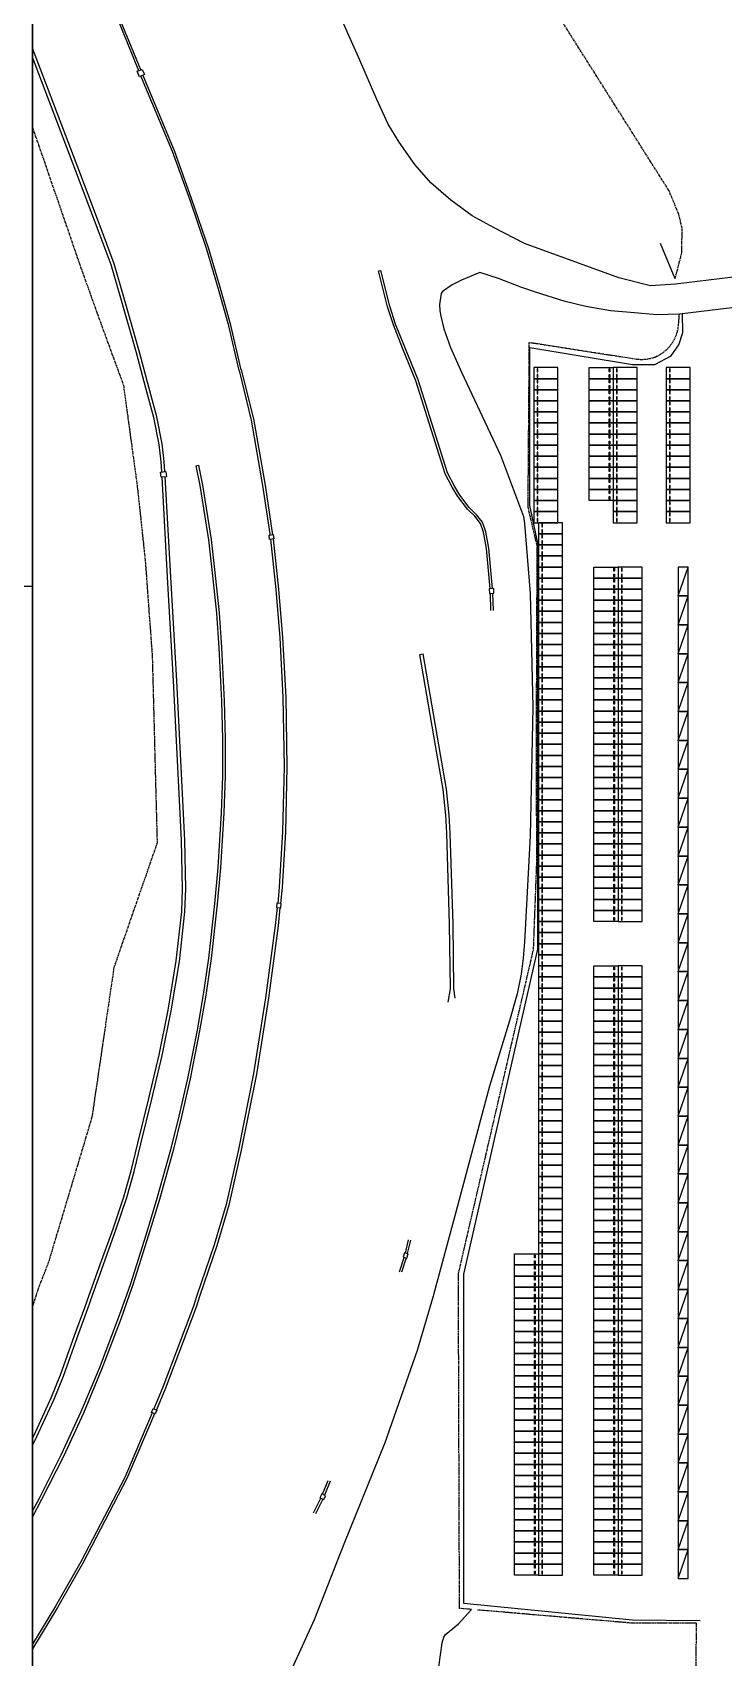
# Model space of a CAD drawing. Header units: millimetres. Extents: x -17369 to 294000, y -718917 to 220315.
# Drawn here: x 253797 to 255800, y -197299 to -192590 of the extents above; entities that cross this region are included whole.
import ezdxf
from ezdxf.xclip import XClip

# ---------------------------------------------------------------- set-up
doc = ezdxf.new("R2010")
doc.units = ezdxf.units.MM
doc.header["$LTSCALE"] = 350
doc.header["$XCLIPFRAME"] = 2
doc.linetypes.add('xref key map$0$PHANTOM2', pattern=[1.25, 0.625, -0.125, 0.125, -0.125, 0.125, -0.125])
doc.layers.add('xref key map$0$CTR', color=8, linetype='Continuous')
doc.layers.add('xref key map$0$PARK', color=8, linetype='Continuous')

# ---------------------------------------------------------------- blocks, each defined once
blk = doc.blocks.new('xref key map$0$주차구획2300x5000')
at = {"layer": 'xref key map$0$PARK'}
blk.add_lwpolyline([(0, 0), (2300, 0), (2300, 5000), (0, 5000)], close=True, dxfattribs=at)
at = {"layer": 'xref key map$0$PARK', "color": 8}
for points in [[(250, 700), (850, 700), (850, 850), (250, 850)], [(1450, 700), (2050, 700), (2050, 850), (1450, 850)]]:
    blk.add_lwpolyline(points, close=True, dxfattribs=at)
blk = doc.blocks.new('xref key map$0$주차구획2100x6000')
at = {"layer": 'xref key map$0$PARK', "color": 8}
blk.add_line((2100, 6000), (0, 0), dxfattribs=at)
at = {"layer": 'xref key map$0$PARK'}
blk.add_lwpolyline([(0, 0), (2100, 0), (2100, 6000), (0, 6000)], close=True, dxfattribs=at)
blk = doc.blocks.new('xref key map')
blk.add_lwpolyline([(0, 1551302), (2389260, 1551302), (2389260, 0), (0, 0)], close=True)
at = {"layer": 'xref key map$0$CTR', "linetype": 'xref key map$0$PHANTOM2', "ltscale": 2}
for p, q in [((132213, 1002123), (109363, 1038282)), ((0, 1015292), (1257, 1011682)), ((1257, 1011682), (9693, 987188)), ((134249, 997232), (132213, 1002123)), ((134908, 994373), (134249, 997232)), ((134880, 989351), (134908, 994373)), ((133453, 983852), (134880, 989351)), ((9693, 987188), (13427, 976725)), ((13427, 976725), (18881, 961817)), ((755, 772891), (0, 770467))]:
    blk.add_line(p, q, dxfattribs=at)
at = {"layer": 'xref key map$0$CTR'}
for p, q in [((9609, 1006475), (0, 1031734)), ((8998, 1006242), (0, 1029895)), ((13877, 993431), (8998, 1006242)), ((14489, 993660), (9609, 1006475)), ((16326, 986756), (13877, 993431)), ((16946, 986963), (14489, 993660)), ((18372, 979881), (16326, 986756)), ((19000, 980064), (16946, 986963)), ((21594, 968471), (18372, 979881)), ((22224, 968645), (19000, 980064)), ((135057, 972711), (135020, 976611)), ((134249, 970188), (135057, 972711)), ((23541, 961196), (21594, 968471)), ((24172, 961366), (22224, 968645)), ((103319, 936836), (103319, 969612)), ((103319, 969612), (124586, 966079)), ((132632, 967866), (134249, 970188)), ((124586, 966079), (129246, 966079)), ((129246, 966079), (132632, 967866)), ((104926, 929012), (103319, 936836)), ((104926, 844694), (104926, 929012)), ((89570, 777255), (104926, 844694)), ((89570, 708827), (89570, 777255)), ((10885, 770288), (11801, 772863)), ((11494, 770068), (12487, 772862)), ((19511, 772844), (17819, 768090)), ((20104, 772843), (18343, 767897)), ((8743, 764461), (10885, 770288)), ((9352, 764242), (11494, 770068)), ((17819, 768090), (13844, 757644)), ((18343, 767897), (14364, 757436)), ((5851, 756305), (8743, 764461)), ((6456, 756074), (9352, 764242)), ((3900, 751565), (5851, 756305)), ((4493, 751307), (6456, 756074)), ((13844, 757644), (10049, 748631)), ((14364, 757436), (10561, 748405)), ((330, 743808), (3900, 751565)), ((915, 743532), (4493, 751307)), ((10049, 748631), (5912, 739624)), ((10561, 748405), (6416, 739380)), ((24858, 748451), (19182, 735016)), ((25373, 748253), (19593, 734778)), ((0, 743129), (330, 743808)), ((0, 741647), (915, 743532)), ((5912, 739624), (1380, 730687)), ((6416, 739380), (1876, 730430)), ((19182, 735016), (10036, 717493)), ((19593, 734778), (10484, 717236)), ((1380, 730687), (0, 728071)), ((1876, 730430), (0, 726872)), ((10036, 717493), (4767, 708300)), ((10484, 717236), (5213, 707995)), ((124600, 705410), (89570, 708827)), ((4767, 708300), (0, 700424)), ((5213, 707995), (0, 699420)), ((138678, 705258), (124600, 705410))]:
    blk.add_line(p, q, dxfattribs=at)
for points in [[(798401, 1064020), (163228, 986375), (133553, 982753), (128363, 982442), (121767, 984082), (102182, 991175), (95877, 994426), (91305, 996972), (86855, 1000168), (82743, 1003822), (79397, 1007578), (76139, 1012238), (73837, 1015965), (71490, 1021101), (67970, 1029247), (63164, 1040095)], [(22079, 1027075), (16454, 1040859), (10440, 1056659), (5162, 1070155)], [(22479, 1027222), (16849, 1041016), (10836, 1056813), (5558, 1070310)], [(21725, 1026945), (22814, 1027344), (23287, 1026289), (22235, 1025797), (21725, 1026945)], [(42908, 964857), (40777, 974118), (38629, 981709), (36206, 989930), (32716, 1000211), (29114, 1010269), (22647, 1025684), (22542, 1025941)], [(43322, 964953), (41189, 974224), (39037, 981828), (36611, 990059), (33117, 1000352), (29510, 1010424), (23040, 1025847), (22928, 1026122)], [(133453, 983852), (130445, 991203)], [(158421, 979406), (134366, 976533), (129638, 976424), (125017, 976780), (120055, 977238), (114896, 978130), (110644, 979159), (104498, 981080), (101455, 982146), (96756, 983964), (92933, 985172), (89093, 983595), (87165, 982623), (85164, 981237), (84873, 980821), (84566, 978515), (84614, 977203), (84798, 976131), (85448, 973495), (86840, 969626), (89096, 964496), (97221, 947267), (101971, 934512), (102215, 933100), (103359, 918555), (103942, 894946), (103394, 868256), (102193, 846157), (101883, 842832), (101472, 839503), (100658, 835393), (99066, 829823), (94899, 816255), (87894, 790072), (83283, 772905), (83218, 772687), (79873, 761393), (73199, 742180), (64696, 721207), (58533, 705496), (49574, 685854)], [(84023, 693233), (85112, 700668), (85413, 701872), (85798, 702453), (88452, 704614), (91189, 707620)], [(71883, 985498), (72361, 985617)], [(95050, 919533), (94276, 927856), (93673, 931239), (93027, 933097), (91846, 934566), (90329, 936060), (88339, 938684), (87185, 940581), (85727, 943379), (79614, 962698), (76875, 969467), (74962, 974288), (73724, 978079), (71883, 985498)], [(95540, 919578), (94764, 927923), (94151, 931364), (93464, 933340), (92212, 934897), (90700, 936386), (88746, 938962), (87614, 940823), (86183, 943569), (80078, 962865), (77332, 969651), (75425, 974456), (74198, 978215), (72361, 985617)], [(42908, 964857), (45408, 954530), (47740, 940938), (49276, 930944), (49305, 930681)], [(43322, 964953), (45894, 954798), (48326, 941034), (49867, 930748)], [(26832, 943774), (26730, 945872), (26279, 949488), (25176, 955075), (23541, 961196)], [(27480, 943839), (27375, 945931), (26918, 949591), (25807, 955222), (24172, 961366)], [(33924, 945038), (34736, 940965), (36524, 929657), (37487, 921559), (38213, 914446), (38719, 907271), (39283, 896204), (39447, 888364), (39450, 880640), (39165, 873023), (38514, 861654), (37831, 854133), (36525, 842808), (35459, 835259), (34171, 827875), (32223, 817879), (30408, 810060), (28678, 803063), (25822, 792907), (23590, 785514), (20345, 775187), (19511, 772844)], [(34507, 945151), (35287, 941062), (37078, 929734), (38043, 921621), (38771, 914494), (39277, 907304), (39842, 896224), (40006, 888370), (40009, 880630), (39723, 872997), (39072, 861613), (38388, 854075), (37080, 842737), (36012, 835172), (34721, 827774), (32770, 817762), (30951, 809930), (29219, 802920), (26359, 792750), (24124, 785349), (20875, 775010), (20104, 772843)], [(33924, 945038), (34507, 945151)], [(11801, 772863), (13806, 778500), (16733, 786669), (18947, 793310), (20484, 798686), (21853, 804438), (24143, 813686), (26284, 822794), (28170, 832032), (29867, 842253), (30996, 852505), (31177, 857247), (30964, 867323), (29311, 900401), (28144, 920702), (26914, 942676)], [(12487, 772862), (14415, 778283), (17345, 786458), (19565, 793119), (21110, 798523), (22482, 804286), (24772, 813535), (26916, 822656), (28806, 831915), (30508, 842165), (31642, 852458), (31824, 857242), (31611, 867346), (29957, 900436), (28790, 920739), (27536, 942734)], [(26574, 943748), (27669, 943857), (27815, 942760), (26726, 942658), (26574, 943748)], [(49133, 930660), (50018, 930765), (50139, 929879), (49244, 929780), (49133, 930660)], [(49415, 929799), (50518, 919369), (51365, 909346), (52021, 896990), (52259, 882527), (51925, 869107), (51250, 857541), (50935, 854204)], [(49989, 929861), (51109, 919425), (51957, 909386), (52614, 897010), (52853, 882524), (52518, 869082), (51842, 857492), (51493, 854166)], [(94866, 919526), (94883, 918537), (95800, 918586), (95801, 919557), (94866, 919526)], [(95193, 915043), (95104, 918549)], [(95562, 918574), (95673, 915028)], [(80470, 905908), (81154, 906025)], [(86315, 833666), (86845, 836481), (86643, 849889), (86060, 868773), (85834, 872495), (85279, 877838), (83708, 886980), (80470, 905908)], [(87798, 834523), (87538, 836530), (87337, 849904), (86753, 868804), (86526, 872551), (85967, 877932), (84392, 887097), (81154, 906025)], [(50761, 854216), (50688, 853361), (51585, 853290), (51665, 854154), (50761, 854216)], [(50838, 853349), (50409, 849591), (48409, 834601), (45923, 818870), (42782, 803085), (40237, 791711), (37700, 783305), (34151, 772808)], [(51398, 853293), (50998, 849520), (48996, 834515), (46507, 818765), (43363, 802962), (40811, 791560), (38265, 783124), (34777, 772806)], [(77449, 781596), (78086, 784325)], [(78509, 784253), (77814, 781494)], [(76255, 777720), (77216, 780704)], [(77587, 780610), (76667, 777613)], [(77271, 781645), (77017, 780754), (77728, 780574), (78002, 781441), (77271, 781645)], [(34151, 772808), (33407, 770608), (27089, 753761), (25200, 749286)], [(34777, 772806), (33966, 770408), (27640, 753539), (25730, 749074)], [(24704, 748523), (25035, 749344), (25845, 749016), (25510, 748205), (24704, 748523)], [(60256, 731535), (61384, 734425)], [(61847, 734264), (60657, 731315)], [(58382, 727662), (59896, 730696)], [(60291, 730531), (58809, 727494)], [(60107, 731616), (59704, 730775), (60484, 730450), (60847, 731211), (60107, 731616)]]:
    blk.add_lwpolyline(points, dxfattribs=at)
at = {"layer": 'xref key map$0$CTR', "linetype": 'xref key map$0$PHANTOM2', "ltscale": 2}
blk.add_lwpolyline([(88471, 772674), (88455, 777266), (104067, 844684), (104772, 863602), (104645, 882243), (104823, 928417), (102932, 936440), (103189, 970676), (125304, 967236, 0.1405589), (129681, 967786), (129364, 967650, 0.2783725), (134191, 974362), (134366, 976533)], format="xyb", dxfattribs=at)
for points in [[(18881, 961817), (21773, 940688), (23425, 925206), (24872, 905529), (25887, 866762), (16914, 840921), (12341, 809827), (3344, 779765), (1093, 773978), (755, 772891)], [(91189, 707620), (88691, 707833), (88471, 772674)], [(137665, 657653), (137894, 704781), (124783, 704748), (92435, 707513)]]:
    blk.add_lwpolyline(points, dxfattribs=at)
at = {"layer": 'xref key map$0$PARK'}
for name, p, rotation in [('xref key map$0$주차구획2300x5000', (104105, 965436), 270), ('xref key map$0$주차구획2300x5000', (120605, 965436), 270), ('xref key map$0$주차구획2300x5000', (131605, 965436), 270), ('xref key map$0$주차구획2300x5000', (104105, 963136), 270), ('xref key map$0$주차구획2300x5000', (120605, 963136), 270), ('xref key map$0$주차구획2300x5000', (131605, 963136), 270), ('xref key map$0$주차구획2300x5000', (104105, 960836), 270), ('xref key map$0$주차구획2300x5000', (104105, 958536), 270), ('xref key map$0$주차구획2300x5000', (120605, 960836), 270), ('xref key map$0$주차구획2300x5000', (120605, 958536), 270), ('xref key map$0$주차구획2300x5000', (131605, 960836), 270), ('xref key map$0$주차구획2300x5000', (131605, 958536), 270), ('xref key map$0$주차구획2300x5000', (104105, 956236), 270), ('xref key map$0$주차구획2300x5000', (120605, 956236), 270), ('xref key map$0$주차구획2300x5000', (131605, 956236), 270), ('xref key map$0$주차구획2300x5000', (104105, 953936), 270), ('xref key map$0$주차구획2300x5000', (104105, 951636), 270), ('xref key map$0$주차구획2300x5000', (120605, 953936), 270), ('xref key map$0$주차구획2300x5000', (120605, 951636), 270), ('xref key map$0$주차구획2300x5000', (131605, 953936), 270), ('xref key map$0$주차구획2300x5000', (131605, 951636), 270), ('xref key map$0$주차구획2300x5000', (104105, 949336), 270), ('xref key map$0$주차구획2300x5000', (120605, 949336), 270), ('xref key map$0$주차구획2300x5000', (131605, 949336), 270), ('xref key map$0$주차구획2300x5000', (104105, 947036), 270), ('xref key map$0$주차구획2300x5000', (104105, 944736), 270), ('xref key map$0$주차구획2300x5000', (120605, 947036), 270), ('xref key map$0$주차구획2300x5000', (120605, 944736), 270), ('xref key map$0$주차구획2300x5000', (131605, 947036), 270), ('xref key map$0$주차구획2300x5000', (131605, 944736), 270), ('xref key map$0$주차구획2300x5000', (104105, 942436), 270), ('xref key map$0$주차구획2300x5000', (120605, 942436), 270), ('xref key map$0$주차구획2300x5000', (131605, 942436), 270), ('xref key map$0$주차구획2300x5000', (104105, 940136), 270), ('xref key map$0$주차구획2300x5000', (120605, 940136), 270), ('xref key map$0$주차구획2300x5000', (131605, 940136), 270), ('xref key map$0$주차구획2300x5000', (104105, 937836), 270), ('xref key map$0$주차구획2300x5000', (104105, 935536), 270), ('xref key map$0$주차구획2300x5000', (120605, 937836), 270), ('xref key map$0$주차구획2300x5000', (120605, 935536), 270), ('xref key map$0$주차구획2300x5000', (131605, 937836), 270), ('xref key map$0$주차구획2300x5000', (131605, 935536), 270), ('xref key map$0$주차구획2300x5000', (105105, 933236), 270), ('xref key map$0$주차구획2300x5000', (105105, 930936), 270), ('xref key map$0$주차구획2300x5000', (105105, 928636), 270), ('xref key map$0$주차구획2300x5000', (105105, 926336), 270), ('xref key map$0$주차구획2300x5000', (105105, 924036), 270), ('xref key map$0$주차구획2300x5000', (105105, 921736), 270), ('xref key map$0$주차구획2300x5000', (121605, 924036), 270), ('xref key map$0$주차구획2300x5000', (121605, 921736), 270), ('xref key map$0$주차구획2100x6000', (136205, 924036), 180), ('xref key map$0$주차구획2300x5000', (105105, 919436), 270), ('xref key map$0$주차구획2300x5000', (121605, 919436), 270), ('xref key map$0$주차구획2100x6000', (136205, 918036), 180), ('xref key map$0$주차구획2300x5000', (105105, 917136), 270), ('xref key map$0$주차구획2300x5000', (105105, 914836), 270), ('xref key map$0$주차구획2300x5000', (121605, 917136), 270), ('xref key map$0$주차구획2300x5000', (121605, 914836), 270), ('xref key map$0$주차구획2300x5000', (105105, 912536), 270), ('xref key map$0$주차구획2300x5000', (121605, 912536), 270), ('xref key map$0$주차구획2100x6000', (136205, 912036), 180), ('xref key map$0$주차구획2300x5000', (105105, 910236), 270), ('xref key map$0$주차구획2300x5000', (105105, 907936), 270), ('xref key map$0$주차구획2300x5000', (121605, 910236), 270), ('xref key map$0$주차구획2300x5000', (121605, 907936), 270), ('xref key map$0$주차구획2300x5000', (105105, 905636), 270), ('xref key map$0$주차구획2300x5000', (121605, 905636), 270), ('xref key map$0$주차구획2100x6000', (136205, 906036), 180), ('xref key map$0$주차구획2300x5000', (105105, 903336), 270), ('xref key map$0$주차구획2300x5000', (105105, 901036), 270), ('xref key map$0$주차구획2300x5000', (121605, 903336), 270), ('xref key map$0$주차구획2300x5000', (121605, 901036), 270), ('xref key map$0$주차구획2300x5000', (105105, 898736), 270), ('xref key map$0$주차구획2300x5000', (121605, 898736), 270), ('xref key map$0$주차구획2100x6000', (136205, 900036), 180), ('xref key map$0$주차구획2300x5000', (105105, 896436), 270), ('xref key map$0$주차구획2300x5000', (105105, 894136), 270), ('xref key map$0$주차구획2300x5000', (121605, 896436), 270), ('xref key map$0$주차구획2300x5000', (121605, 894136), 270), ('xref key map$0$주차구획2100x6000', (136205, 894036), 180), ('xref key map$0$주차구획2300x5000', (105105, 891836), 270), ('xref key map$0$주차구획2300x5000', (121605, 891836), 270), ('xref key map$0$주차구획2300x5000', (105105, 889536), 270), ('xref key map$0$주차구획2300x5000', (121605, 889536), 270), ('xref key map$0$주차구획2100x6000', (136205, 888036), 180), ('xref key map$0$주차구획2300x5000', (105105, 887236), 270), ('xref key map$0$주차구획2300x5000', (105105, 884936), 270), ('xref key map$0$주차구획2300x5000', (121605, 887236), 270), ('xref key map$0$주차구획2300x5000', (121605, 884936), 270), ('xref key map$0$주차구획2300x5000', (105105, 882636), 270), ('xref key map$0$주차구획2300x5000', (121605, 882636), 270), ('xref key map$0$주차구획2100x6000', (136205, 882036), 180), ('xref key map$0$주차구획2300x5000', (105105, 880336), 270), ('xref key map$0$주차구획2300x5000', (105105, 878036), 270), ('xref key map$0$주차구획2300x5000', (121605, 880336), 270), ('xref key map$0$주차구획2300x5000', (121605, 878036), 270), ('xref key map$0$주차구획2300x5000', (105105, 875736), 270), ('xref key map$0$주차구획2300x5000', (121605, 875736), 270), ('xref key map$0$주차구획2100x6000', (136205, 876036), 180), ('xref key map$0$주차구획2300x5000', (105105, 873436), 270), ('xref key map$0$주차구획2300x5000', (105105, 871136), 270), ('xref key map$0$주차구획2300x5000', (121605, 873436), 270), ('xref key map$0$주차구획2300x5000', (121605, 871136), 270), ('xref key map$0$주차구획2300x5000', (105105, 868836), 270), ('xref key map$0$주차구획2300x5000', (121605, 868836), 270), ('xref key map$0$주차구획2100x6000', (136205, 870036), 180), ('xref key map$0$주차구획2300x5000', (105105, 866536), 270), ('xref key map$0$주차구획2300x5000', (105105, 864236), 270), ('xref key map$0$주차구획2300x5000', (121605, 866536), 270), ('xref key map$0$주차구획2300x5000', (121605, 864236), 270), ('xref key map$0$주차구획2100x6000', (136205, 864036), 180), ('xref key map$0$주차구획2300x5000', (105105, 861936), 270), ('xref key map$0$주차구획2300x5000', (121605, 861936), 270), ('xref key map$0$주차구획2300x5000', (105105, 859636), 270), ('xref key map$0$주차구획2300x5000', (105105, 857336), 270), ('xref key map$0$주차구획2300x5000', (121605, 859636), 270), ('xref key map$0$주차구획2300x5000', (121605, 857336), 270), ('xref key map$0$주차구획2100x6000', (136205, 858036), 180), ('xref key map$0$주차구획2300x5000', (105105, 855036), 270), ('xref key map$0$주차구획2300x5000', (121605, 855036), 270), ('xref key map$0$주차구획2300x5000', (105105, 852736), 270), ('xref key map$0$주차구획2300x5000', (105105, 850436), 270), ('xref key map$0$주차구획2300x5000', (121605, 852736), 270), ('xref key map$0$주차구획2100x6000', (136205, 852036), 180), ('xref key map$0$주차구획2300x5000', (105105, 848136), 270), ('xref key map$0$주차구획2300x5000', (105105, 845836), 270), ('xref key map$0$주차구획2300x5000', (105105, 843536), 270), ('xref key map$0$주차구획2100x6000', (136205, 846036), 180), ('xref key map$0$주차구획2300x5000', (105105, 841236), 270), ('xref key map$0$주차구획2300x5000', (121605, 841236), 270), ('xref key map$0$주차구획2100x6000', (136205, 840036), 180), ('xref key map$0$주차구획2300x5000', (105105, 838936), 270), ('xref key map$0$주차구획2300x5000', (121605, 838936), 270), ('xref key map$0$주차구획2300x5000', (105105, 836636), 270), ('xref key map$0$주차구획2300x5000', (105105, 834336), 270), ('xref key map$0$주차구획2300x5000', (121605, 836636), 270), ('xref key map$0$주차구획2300x5000', (121605, 834336), 270), ('xref key map$0$주차구획2100x6000', (136205, 834036), 180), ('xref key map$0$주차구획2300x5000', (105105, 832036), 270), ('xref key map$0$주차구획2300x5000', (121605, 832036), 270), ('xref key map$0$주차구획2300x5000', (105105, 829736), 270), ('xref key map$0$주차구획2300x5000', (105105, 827436), 270), ('xref key map$0$주차구획2300x5000', (121605, 829736), 270), ('xref key map$0$주차구획2300x5000', (121605, 827436), 270), ('xref key map$0$주차구획2100x6000', (136205, 828036), 180), ('xref key map$0$주차구획2300x5000', (105105, 825136), 270), ('xref key map$0$주차구획2300x5000', (121605, 825136), 270), ('xref key map$0$주차구획2300x5000', (105105, 822836), 270), ('xref key map$0$주차구획2300x5000', (105105, 820536), 270), ('xref key map$0$주차구획2300x5000', (121605, 822836), 270), ('xref key map$0$주차구획2300x5000', (121605, 820536), 270), ('xref key map$0$주차구획2100x6000', (136205, 822036), 180), ('xref key map$0$주차구획2300x5000', (105105, 818236), 270), ('xref key map$0$주차구획2300x5000', (121605, 818236), 270), ('xref key map$0$주차구획2300x5000', (105105, 815936), 270), ('xref key map$0$주차구획2300x5000', (105105, 813636), 270), ('xref key map$0$주차구획2300x5000', (121605, 815936), 270), ('xref key map$0$주차구획2300x5000', (121605, 813636), 270), ('xref key map$0$주차구획2100x6000', (136205, 816036), 180), ('xref key map$0$주차구획2300x5000', (105105, 811336), 270), ('xref key map$0$주차구획2300x5000', (121605, 811336), 270), ('xref key map$0$주차구획2100x6000', (136205, 810036), 180), ('xref key map$0$주차구획2300x5000', (105105, 809036), 270), ('xref key map$0$주차구획2300x5000', (105105, 806736), 270), ('xref key map$0$주차구획2300x5000', (121605, 809036), 270), ('xref key map$0$주차구획2300x5000', (121605, 806736), 270), ('xref key map$0$주차구획2300x5000', (105105, 804436), 270), ('xref key map$0$주차구획2300x5000', (121605, 804436), 270), ('xref key map$0$주차구획2100x6000', (136205, 804036), 180), ('xref key map$0$주차구획2300x5000', (105105, 802136), 270), ('xref key map$0$주차구획2300x5000', (105105, 799836), 270), ('xref key map$0$주차구획2300x5000', (121605, 802136), 270), ('xref key map$0$주차구획2300x5000', (121605, 799836), 270), ('xref key map$0$주차구획2300x5000', (105105, 797536), 270), ('xref key map$0$주차구획2300x5000', (121605, 797536), 270), ('xref key map$0$주차구획2100x6000', (136205, 798036), 180), ('xref key map$0$주차구획2300x5000', (105105, 795236), 270), ('xref key map$0$주차구획2300x5000', (105105, 792936), 270), ('xref key map$0$주차구획2300x5000', (121605, 795236), 270), ('xref key map$0$주차구획2300x5000', (121605, 792936), 270), ('xref key map$0$주차구획2300x5000', (105105, 790636), 270), ('xref key map$0$주차구획2300x5000', (121605, 790636), 270), ('xref key map$0$주차구획2100x6000', (136205, 792036), 180), ('xref key map$0$주차구획2300x5000', (105105, 788336), 270), ('xref key map$0$주차구획2300x5000', (121605, 788336), 270), ('xref key map$0$주차구획2300x5000', (105105, 786036), 270), ('xref key map$0$주차구획2300x5000', (105105, 783736), 270), ('xref key map$0$주차구획2300x5000', (121605, 786036), 270), ('xref key map$0$주차구획2300x5000', (121605, 783736), 270), ('xref key map$0$주차구획2100x6000', (136205, 786036), 180), ('xref key map$0$주차구획2300x5000', (105105, 781436), 270), ('xref key map$0$주차구획2300x5000', (121605, 781436), 270), ('xref key map$0$주차구획2100x6000', (136205, 780036), 180), ('xref key map$0$주차구획2300x5000', (105105, 779136), 270), ('xref key map$0$주차구획2300x5000', (105105, 776836), 270), ('xref key map$0$주차구획2300x5000', (121605, 779136), 270), ('xref key map$0$주차구획2300x5000', (121605, 776836), 270), ('xref key map$0$주차구획2300x5000', (105105, 774536), 270), ('xref key map$0$주차구획2300x5000', (121605, 774536), 270), ('xref key map$0$주차구획2100x6000', (136205, 774036), 180), ('xref key map$0$주차구획2300x5000', (105105, 772236), 270), ('xref key map$0$주차구획2300x5000', (105105, 769936), 270), ('xref key map$0$주차구획2300x5000', (121605, 772236), 270), ('xref key map$0$주차구획2300x5000', (121605, 769936), 270), ('xref key map$0$주차구획2300x5000', (105105, 767636), 270), ('xref key map$0$주차구획2300x5000', (121605, 767636), 270), ('xref key map$0$주차구획2100x6000', (136205, 768036), 180), ('xref key map$0$주차구획2300x5000', (105105, 765336), 270), ('xref key map$0$주차구획2300x5000', (105105, 763036), 270), ('xref key map$0$주차구획2300x5000', (121605, 765336), 270), ('xref key map$0$주차구획2300x5000', (121605, 763036), 270), ('xref key map$0$주차구획2300x5000', (105105, 760736), 270), ('xref key map$0$주차구획2300x5000', (121605, 760736), 270), ('xref key map$0$주차구획2100x6000', (136205, 762036), 180), ('xref key map$0$주차구획2300x5000', (105105, 758436), 270), ('xref key map$0$주차구획2300x5000', (105105, 756136), 270), ('xref key map$0$주차구획2300x5000', (121605, 758436), 270), ('xref key map$0$주차구획2300x5000', (121605, 756136), 270), ('xref key map$0$주차구획2100x6000', (136205, 756036), 180), ('xref key map$0$주차구획2300x5000', (105105, 753836), 270), ('xref key map$0$주차구획2300x5000', (121605, 753836), 270), ('xref key map$0$주차구획2300x5000', (105105, 751536), 270), ('xref key map$0$주차구획2300x5000', (105105, 749236), 270), ('xref key map$0$주차구획2300x5000', (121605, 751536), 270), ('xref key map$0$주차구획2300x5000', (121605, 749236), 270), ('xref key map$0$주차구획2100x6000', (136205, 750036), 180), ('xref key map$0$주차구획2300x5000', (105105, 746936), 270), ('xref key map$0$주차구획2300x5000', (121605, 746936), 270), ('xref key map$0$주차구획2300x5000', (105105, 744636), 270), ('xref key map$0$주차구획2300x5000', (105105, 742336), 270), ('xref key map$0$주차구획2300x5000', (121605, 744636), 270), ('xref key map$0$주차구획2300x5000', (121605, 742336), 270), ('xref key map$0$주차구획2100x6000', (136205, 744036), 180), ('xref key map$0$주차구획2300x5000', (105105, 740036), 270), ('xref key map$0$주차구획2300x5000', (121605, 740036), 270), ('xref key map$0$주차구획2300x5000', (105105, 737736), 270), ('xref key map$0$주차구획2300x5000', (121605, 737736), 270), ('xref key map$0$주차구획2100x6000', (136205, 738036), 180), ('xref key map$0$주차구획2300x5000', (105105, 735436), 270), ('xref key map$0$주차구획2300x5000', (105105, 733136), 270), ('xref key map$0$주차구획2300x5000', (121605, 735436), 270), ('xref key map$0$주차구획2300x5000', (121605, 733136), 270), ('xref key map$0$주차구획2300x5000', (105105, 730836), 270), ('xref key map$0$주차구획2300x5000', (121605, 730836), 270), ('xref key map$0$주차구획2100x6000', (136205, 732036), 180), ('xref key map$0$주차구획2300x5000', (105105, 728536), 270), ('xref key map$0$주차구획2300x5000', (105105, 726236), 270), ('xref key map$0$주차구획2300x5000', (121605, 728536), 270), ('xref key map$0$주차구획2300x5000', (121605, 726236), 270), ('xref key map$0$주차구획2100x6000', (136205, 726036), 180), ('xref key map$0$주차구획2300x5000', (105105, 723936), 270), ('xref key map$0$주차구획2300x5000', (121605, 723936), 270), ('xref key map$0$주차구획2300x5000', (105105, 721636), 270), ('xref key map$0$주차구획2300x5000', (105105, 719336), 270), ('xref key map$0$주차구획2300x5000', (121605, 721636), 270), ('xref key map$0$주차구획2300x5000', (121605, 719336), 270), ('xref key map$0$주차구획2100x6000', (136205, 720036), 180), ('xref key map$0$주차구획2300x5000', (105105, 717036), 270), ('xref key map$0$주차구획2300x5000', (121605, 717036), 270)]:
    blk.add_blockref(name, p, dxfattribs=dict(at, rotation=rotation))
at = {"layer": 'xref key map$0$PARK', "xscale": -1.000000000000001, "rotation": 90}
for p in [(120605, 965436), (120605, 963136), (120605, 960836), (120605, 958536), (120605, 956236), (120605, 953936), (120605, 951636), (120605, 949336), (120605, 947036), (120605, 944736), (120605, 942436), (120605, 940136), (121605, 924036), (121605, 921736), (121605, 919436), (121605, 917136), (121605, 914836), (121605, 912536), (121605, 910236), (121605, 907936), (121605, 905636), (121605, 903336), (121605, 901036), (121605, 898736), (121605, 896436), (121605, 894136), (121605, 891836), (121605, 889536), (121605, 887236), (121605, 884936), (121605, 882636), (121605, 880336), (121605, 878036), (121605, 875736), (121605, 873436), (121605, 871136), (121605, 868836), (121605, 866536), (121605, 864236), (121605, 861936), (121605, 859636), (121605, 857336), (121605, 855036), (121605, 852736), (121605, 841236), (121605, 838936), (121605, 836636), (121605, 834336), (121605, 832036), (121605, 829736), (121605, 827436), (121605, 825136), (121605, 822836), (121605, 820536), (121605, 818236), (121605, 815936), (121605, 813636), (121605, 811336), (121605, 809036), (121605, 806736), (121605, 804436), (121605, 802136), (121605, 799836), (121605, 797536), (121605, 795236), (121605, 792936), (121605, 790636), (121605, 788336), (121605, 786036), (121605, 783736), (105105, 781436), (121605, 781436), (105105, 779136), (105105, 776836), (121605, 779136), (121605, 776836), (105105, 774536), (121605, 774536), (105105, 772236), (105105, 769936), (121605, 772236), (121605, 769936), (105105, 767636), (121605, 767636), (105105, 765336), (105105, 763036), (121605, 765336), (121605, 763036), (105105, 760736), (121605, 760736), (105105, 758436), (105105, 756136), (121605, 758436), (121605, 756136), (105105, 753836), (121605, 753836), (105105, 751536), (105105, 749236), (121605, 751536), (121605, 749236), (105105, 746936), (121605, 746936), (105105, 744636), (105105, 742336), (121605, 744636), (121605, 742336), (105105, 740036), (121605, 740036), (105105, 737736), (121605, 737736), (105105, 735436), (105105, 733136), (121605, 735436), (121605, 733136), (105105, 730836), (121605, 730836), (105105, 728536), (105105, 726236), (121605, 728536), (121605, 726236), (105105, 723936), (121605, 723936), (105105, 721636), (105105, 719336), (121605, 721636), (121605, 719336), (105105, 717036), (121605, 717036)]:
    blk.add_blockref('xref key map$0$주차구획2300x5000', p, dxfattribs=at)

msp = doc.modelspace()

# ---------------------------------------------------------------- block references
ref = msp.add_blockref('xref key map', (253797.2, -207036.5), dxfattribs=dict(xscale=0.01395821451102549, yscale=0.01395821451102549, zscale=0.01395821451102549))
XClip(ref).set_block_clipping_path([(-0.0000000075, 167165.6021255665), (2389260.125662934, 1718467.6565462798)])

# ---------------------------------------------------------------- next in the draw order: linework, layer by layer
msp.add_lwpolyline([(253797.2, -183049.8), (253797.2, -364035)])
msp.add_lwpolyline([(23653, -194194), (253797.2, -194194), (253797.2, -352117.2), (23653, -352117.2)], close=True)

doc.saveas('drawing.dxf')
